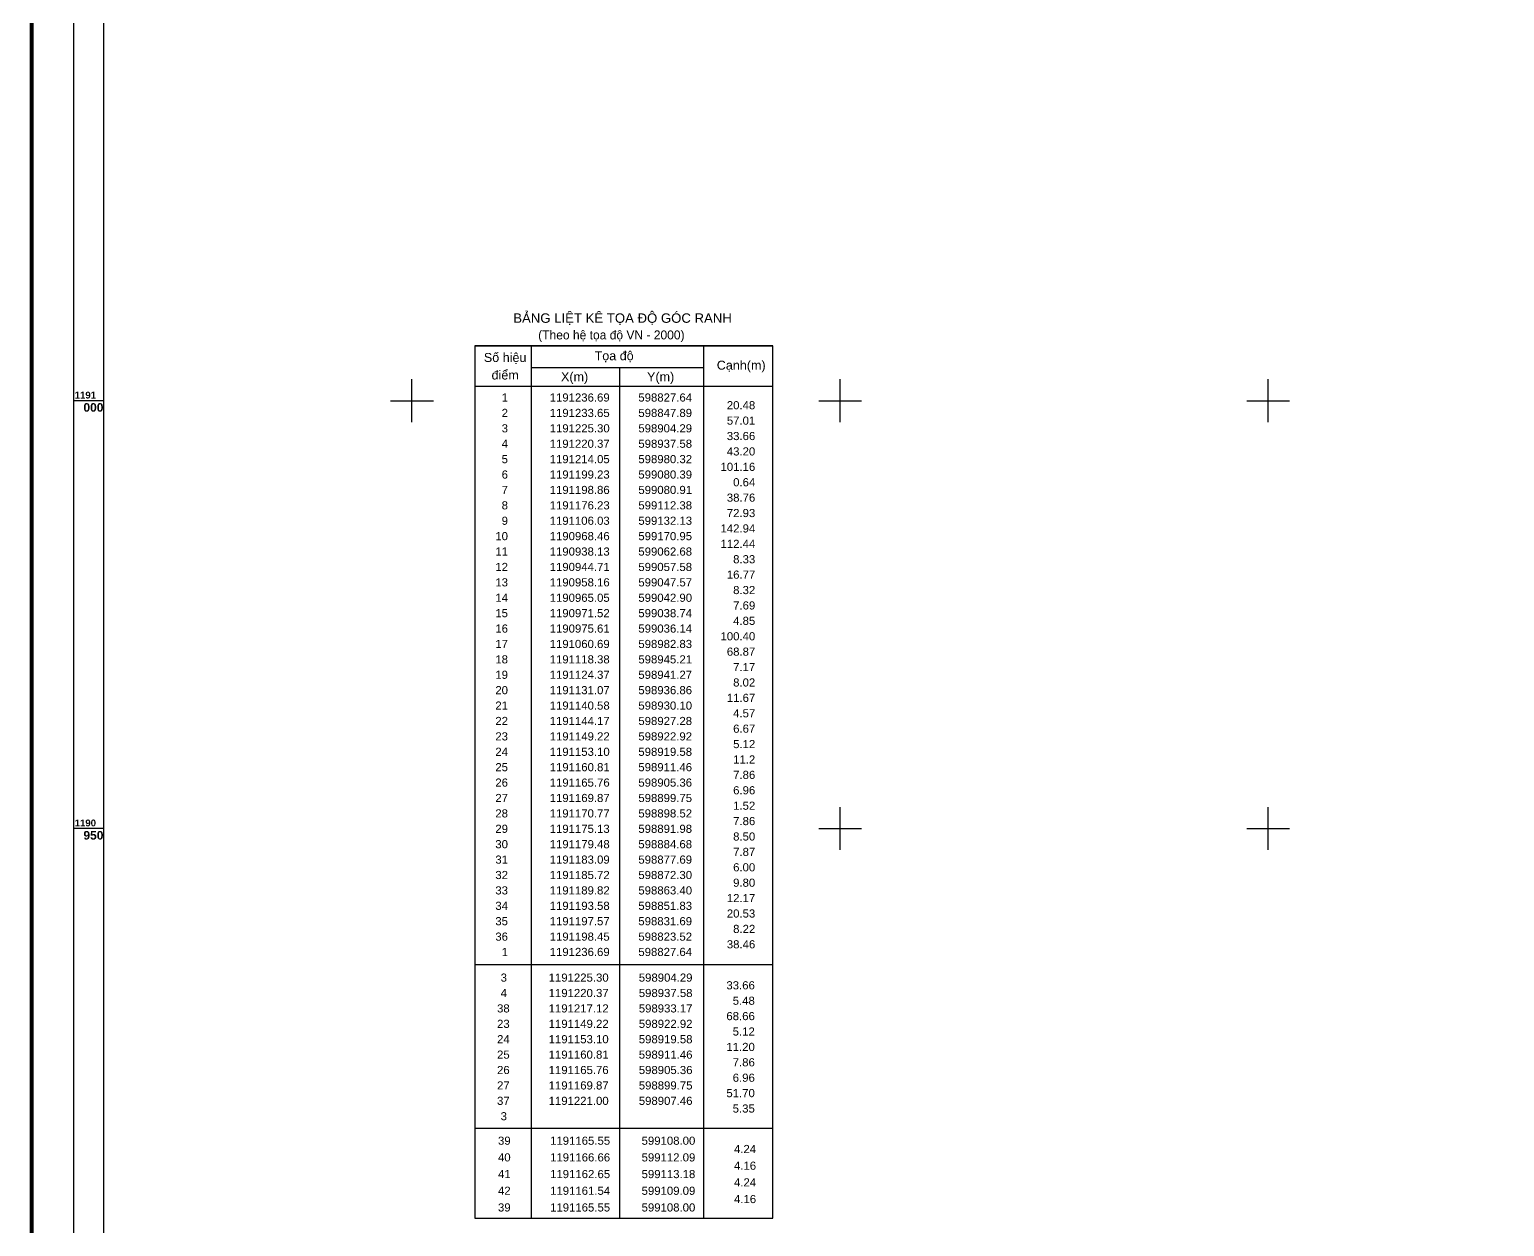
# Model space of a CAD drawing. Header units: millimetres. Extents: x 598805 to 599216, y 1190821 to 1191401.
# Drawn here: x 598805.3 to 598977.6, y 1190903.5 to 1191043.4 of the extents above; entities that cross this region are included whole.
import ezdxf
from ezdxf.enums import TextEntityAlignment as Align

# ---------------------------------------------------------------- set-up
doc = ezdxf.new("R2010")
doc.units = ezdxf.units.MM
for name, color, linetype in [('31', 7, 'Continuous'), ('bangtoado', 7, 'Continuous'), ('hl', 5, 'Continuous'), ('KTN', 7, 'Continuous')]:
    doc.layers.add(name, color=color, linetype=linetype)
doc.styles.add('Arial', font='arialbd.ttf')
doc.styles.add('VAPTIMN', font='')
doc.styles.add('VHELVEN', font='')
doc.styles.get('VAPTIMN').set_extended_font_data('VNI-Avo')
doc.styles.get('VHELVEN').set_extended_font_data('VNI-Helve')

msp = doc.modelspace()

# ---------------------------------------------------------------- linework, layer by layer
at = {"color": 5, "lineweight": 30, "const_width": 0.5}
msp.add_lwpolyline([(598805.58, 1190821.6), (599211.08, 1190821.6), (599211.08, 1191401.1), (598805.58, 1191401.1)], close=True, dxfattribs=at)
for points in [[(598810.5, 1191326.5), (599206.5, 1191326.5), (599206.5, 1190888.5), (598810.5, 1190888.5)], [(598814, 1191323), (599203, 1191323), (599203, 1190892), (598814, 1190892)]]:
    msp.add_lwpolyline(points, close=True)
at = {"layer": 'bangtoado', "color": 7, "linetype": 'Continuous', "lineweight": -3, "ltscale": 0.05}
for p, q in [((598857.35, 1191006.39), (598892.14, 1191006.39)), ((598863.97, 1190904.48), (598863.97, 1191006.39)), ((598884.08, 1190904.48), (598884.08, 1191006.39)), ((598863.97, 1191003.88), (598884.08, 1191003.88)), ((598874.26, 1190904.48), (598874.26, 1191003.88)), ((598857.35, 1191001.69), (598892.14, 1191001.69)), ((598857.35, 1190934.1), (598892.14, 1190934.1)), ((598857.35, 1190914.98), (598892.14, 1190914.98))]:
    msp.add_line(p, q, dxfattribs=at)
msp.add_lwpolyline([(598892.14, 1191006.39), (598857.35, 1191006.39), (598857.35, 1190904.48), (598892.14, 1190904.48)], close=True, dxfattribs=at)
at = {"layer": 'hl'}
for p, q in [((598850, 1190997.5), (598850, 1191002.5)), ((598900, 1190997.5), (598900, 1191002.5)), ((598950, 1190997.5), (598950, 1191002.5)), ((598847.5, 1191000), (598852.5, 1191000)), ((598897.5, 1191000), (598902.5, 1191000)), ((598947.5, 1191000), (598952.5, 1191000)), ((598900, 1190947.5), (598900, 1190952.5)), ((598950, 1190947.5), (598950, 1190952.5)), ((598897.5, 1190950), (598902.5, 1190950)), ((598947.5, 1190950), (598952.5, 1190950))]:
    msp.add_line(p, q, dxfattribs=at)
at = {"layer": 'KTN'}
for points in [[(598814, 1191000), (598810.5, 1191000)], [(598814, 1190950), (598810.5, 1190950)]]:
    msp.add_lwpolyline(points, dxfattribs=at)

# ---------------------------------------------------------------- texts
at = {"layer": '31', "color": 7, "style": 'VAPTIMN'}
msp.add_text('(Theo heä toïa ñoä VN - 2000)', height=1.05, dxfattribs=at).set_placement((598864.74, 1191007.16))
at = {"layer": 'bangtoado', "color": 7, "linetype": 'Continuous', "lineweight": -3, "ltscale": 0.05, "style": 'VHELVEN'}
for s, height, p in [('BAÛNG LIEÄT KEÂ TOÏA ÑOÄ GOÙC RANH', 1.1, (598874.59, 1191009.65)), ('Soá hieäu', 1.05, (598860.88, 1191005.05)), ('Toïa ñoä', 1.05, (598873.61, 1191005.25)), ('Caïnh(m)', 1.05, (598888.45, 1191004.15)), ('ñieåm', 1.05, (598860.88, 1191003)), ('X(m)', 1.05, (598868.99, 1191002.8)), ('Y(m)', 1.05, (598879.04, 1191002.8))]:
    msp.add_text(s, height=height, dxfattribs=at).set_placement(p, align=Align.MIDDLE_CENTER)
at = {"layer": 'bangtoado', "color": 3, "ltscale": 0.05, "style": 'VHELVEN'}
for s, p in [(' 1', (598861.21, 1190999.61)), ('1191236.69', (598873.09, 1190999.61)), ('598827.64', (598882.71, 1190999.61)), (' 2', (598861.21, 1190997.81)), ('1191233.65', (598873.09, 1190997.81)), ('598847.89', (598882.71, 1190997.81)), ('20.48', (598890.09, 1190998.71)), ('57.01', (598890.09, 1190996.91)), (' 3', (598861.21, 1190996.01)), ('1191225.30', (598873.09, 1190996.01)), ('598904.29', (598882.71, 1190996.01)), ('33.66', (598890.09, 1190995.11)), (' 4', (598861.21, 1190994.21)), ('1191220.37', (598873.09, 1190994.21)), ('598937.58', (598882.71, 1190994.21)), ('43.20', (598890.09, 1190993.31)), (' 5', (598861.21, 1190992.41)), ('1191214.05', (598873.09, 1190992.41)), ('598980.32', (598882.71, 1190992.41)), ('101.16', (598890.09, 1190991.51)), (' 6', (598861.21, 1190990.61)), ('1191199.23', (598873.09, 1190990.61)), ('599080.39', (598882.71, 1190990.61)), ('0.64', (598890.09, 1190989.71)), (' 7', (598861.21, 1190988.81)), ('1191198.86', (598873.09, 1190988.81)), ('599080.91', (598882.71, 1190988.81)), ('38.76', (598890.09, 1190987.91)), (' 8', (598861.21, 1190987.01)), ('1191176.23', (598873.09, 1190987.01)), ('599112.38', (598882.71, 1190987.01)), ('72.93', (598890.09, 1190986.11)), (' 9', (598861.21, 1190985.21)), ('1191106.03', (598873.09, 1190985.21)), ('599132.13', (598882.71, 1190985.21)), ('142.94', (598890.09, 1190984.31)), (' 10', (598861.21, 1190983.41)), ('1190968.46', (598873.09, 1190983.41)), ('599170.95', (598882.71, 1190983.41)), ('112.44', (598890.09, 1190982.51)), (' 11', (598861.21, 1190981.61)), ('1190938.13', (598873.09, 1190981.61)), ('599062.68', (598882.71, 1190981.61)), ('8.33', (598890.09, 1190980.71)), (' 12', (598861.21, 1190979.81)), ('1190944.71', (598873.09, 1190979.81)), ('599057.58', (598882.71, 1190979.81)), ('16.77', (598890.09, 1190978.91)), (' 13', (598861.21, 1190978.01)), ('1190958.16', (598873.09, 1190978.01)), ('599047.57', (598882.71, 1190978.01)), ('8.32', (598890.09, 1190977.11)), (' 14', (598861.21, 1190976.21)), ('1190965.05', (598873.09, 1190976.21)), ('599042.90', (598882.71, 1190976.21)), (' 15', (598861.21, 1190974.41)), ('1190971.52', (598873.09, 1190974.41)), ('599038.74', (598882.71, 1190974.41)), ('7.69', (598890.09, 1190975.31)), (' 16', (598861.21, 1190972.61)), ('1190975.61', (598873.09, 1190972.61)), ('599036.14', (598882.71, 1190972.61)), ('4.85', (598890.09, 1190973.51)), (' 17', (598861.21, 1190970.81)), ('1191060.69', (598873.09, 1190970.81)), ('598982.83', (598882.71, 1190970.81)), ('100.40', (598890.09, 1190971.71)), (' 18', (598861.21, 1190969.01)), ('1191118.38', (598873.09, 1190969.01)), ('598945.21', (598882.71, 1190969.01)), ('68.87', (598890.09, 1190969.91)), (' 19', (598861.21, 1190967.21)), ('1191124.37', (598873.09, 1190967.21)), ('598941.27', (598882.71, 1190967.21)), ('7.17', (598890.09, 1190968.11)), (' 20', (598861.21, 1190965.41)), ('1191131.07', (598873.09, 1190965.41)), ('598936.86', (598882.71, 1190965.41)), ('8.02', (598890.09, 1190966.31)), (' 21', (598861.21, 1190963.61)), ('1191140.58', (598873.09, 1190963.61)), ('598930.10', (598882.71, 1190963.61)), ('11.67', (598890.09, 1190964.51)), (' 22', (598861.21, 1190961.81)), ('1191144.17', (598873.09, 1190961.81)), ('598927.28', (598882.71, 1190961.81)), ('4.57', (598890.09, 1190962.71)), (' 23', (598861.21, 1190960.01)), ('1191149.22', (598873.09, 1190960.01)), ('598922.92', (598882.71, 1190960.01)), ('6.67', (598890.09, 1190960.91)), (' 24', (598861.21, 1190958.21)), ('1191153.10', (598873.09, 1190958.21)), ('598919.58', (598882.71, 1190958.21)), ('5.12', (598890.09, 1190959.11)), (' 25', (598861.21, 1190956.41)), ('1191160.81', (598873.09, 1190956.41)), ('598911.46', (598882.71, 1190956.41)), ('11.2', (598890.09, 1190957.31)), ('7.86', (598890.09, 1190955.51)), (' 26', (598861.21, 1190954.61)), ('1191165.76', (598873.09, 1190954.61)), ('598905.36', (598882.71, 1190954.61)), ('6.96', (598890.09, 1190953.71)), (' 27', (598861.21, 1190952.81)), ('1191169.87', (598873.09, 1190952.81)), ('598899.75', (598882.71, 1190952.81)), ('1.52', (598890.09, 1190951.91)), (' 28', (598861.21, 1190951.01)), ('1191170.77', (598873.09, 1190951.01)), ('598898.52', (598882.71, 1190951.01)), ('7.86', (598890.09, 1190950.11)), (' 29', (598861.21, 1190949.21)), ('1191175.13', (598873.09, 1190949.21)), ('598891.98', (598882.71, 1190949.21)), ('8.50', (598890.09, 1190948.31)), (' 30', (598861.21, 1190947.41)), ('1191179.48', (598873.09, 1190947.41)), ('598884.68', (598882.71, 1190947.41)), ('7.87', (598890.09, 1190946.51)), (' 31', (598861.21, 1190945.61)), ('1191183.09', (598873.09, 1190945.61)), ('598877.69', (598882.71, 1190945.61)), ('6.00', (598890.09, 1190944.71)), (' 32', (598861.21, 1190943.81)), ('1191185.72', (598873.09, 1190943.81)), ('598872.30', (598882.71, 1190943.81)), ('9.80', (598890.09, 1190942.91)), (' 33', (598861.21, 1190942.01)), ('1191189.82', (598873.09, 1190942.01)), ('598863.40', (598882.71, 1190942.01)), ('12.17', (598890.09, 1190941.11)), (' 34', (598861.21, 1190940.21)), ('1191193.58', (598873.09, 1190940.21)), ('598851.83', (598882.71, 1190940.21)), ('20.53', (598890.09, 1190939.31)), (' 35', (598861.21, 1190938.41)), ('1191197.57', (598873.09, 1190938.41)), ('598831.69', (598882.71, 1190938.41)), ('8.22', (598890.09, 1190937.51)), (' 36', (598861.21, 1190936.61)), ('1191198.45', (598873.09, 1190936.61)), ('598823.52', (598882.71, 1190936.61)), (' 1', (598861.21, 1190934.81)), ('1191236.69', (598873.09, 1190934.82)), ('598827.64', (598882.71, 1190934.82)), ('38.46', (598890.09, 1190935.71)), ('3', (598861.09, 1190931.82)), ('1191225.30', (598872.97, 1190931.82)), ('598904.29', (598882.76, 1190931.82)), ('33.66', (598890.04, 1190930.92)), ('4', (598861.09, 1190930.02)), ('1191220.37', (598872.97, 1190930.02)), ('598937.58', (598882.76, 1190930.02)), ('5.48', (598890.04, 1190929.12)), ('38', (598861.41, 1190928.22)), ('1191217.12', (598872.97, 1190928.22)), ('598933.17', (598882.76, 1190928.22)), ('68.66', (598890.04, 1190927.32)), ('23', (598861.41, 1190926.42)), ('1191149.22', (598872.97, 1190926.42)), ('598922.92', (598882.76, 1190926.42)), ('5.12', (598890.04, 1190925.52)), ('24', (598861.41, 1190924.62)), ('1191153.10', (598872.97, 1190924.62)), ('598919.58', (598882.76, 1190924.62)), ('11.20', (598890.04, 1190923.72)), ('25', (598861.41, 1190922.82)), ('1191160.81', (598872.97, 1190922.82)), ('598911.46', (598882.76, 1190922.82)), ('26', (598861.41, 1190921.02)), ('1191165.76', (598872.97, 1190921.02)), ('598905.36', (598882.76, 1190921.02)), ('7.86', (598890.04, 1190921.92)), ('27', (598861.41, 1190919.22)), ('1191169.87', (598872.97, 1190919.22)), ('598899.75', (598882.76, 1190919.22)), ('6.96', (598890.04, 1190920.12)), ('37', (598861.41, 1190917.42)), ('1191221.00', (598872.97, 1190917.42)), ('598907.46', (598882.76, 1190917.42)), ('51.70', (598890.04, 1190918.32)), ('3', (598861.09, 1190915.62)), ('5.35', (598890.04, 1190916.52)), ('39', (598861.52, 1190912.76)), ('1191165.55', (598873.14, 1190912.76)), ('599108.00', (598883.09, 1190912.76)), ('4.24', (598890.19, 1190911.79)), ('40', (598861.52, 1190910.81)), ('1191166.66', (598873.14, 1190910.81)), ('599112.09', (598883.09, 1190910.81)), ('41', (598861.52, 1190908.86)), ('1191162.65', (598873.14, 1190908.86)), ('599113.18', (598883.09, 1190908.86)), ('4.16', (598890.19, 1190909.84)), ('42', (598861.52, 1190906.91)), ('1191161.54', (598873.14, 1190906.91)), ('599109.09', (598883.09, 1190906.91)), ('4.24', (598890.19, 1190907.89)), ('39', (598861.52, 1190904.96)), ('1191165.55', (598873.14, 1190904.96)), ('599108.00', (598883.09, 1190904.96)), ('4.16', (598890.19, 1190905.94))]:
    msp.add_text(s, height=0.95, dxfattribs=at).set_placement(p, align=Align.BOTTOM_RIGHT)
at = {"layer": 'hl', "style": 'Arial'}
for s, height, p in [('1191', 0.8, (598811.85, 1191000.25)), ('000', 1, (598812.79, 1190998.71)), ('1190', 0.8, (598811.85, 1190950.25)), ('950', 1, (598812.79, 1190948.71))]:
    msp.add_text(s, height=height, dxfattribs=at).set_placement(p, align=Align.CENTER)

doc.saveas('drawing.dxf')
